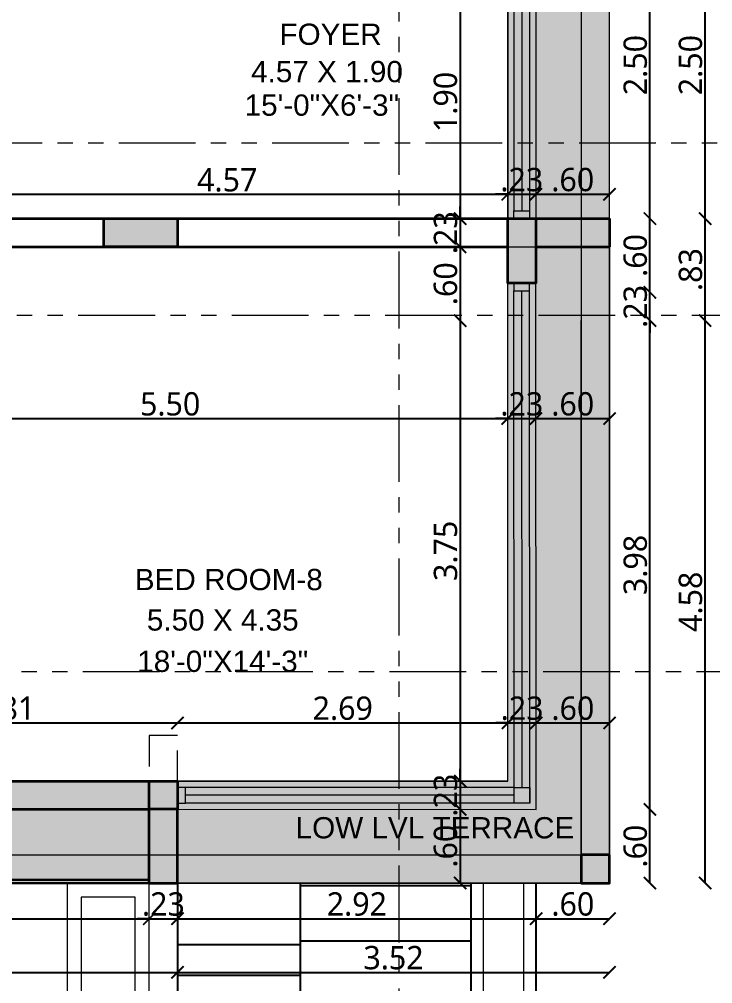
# Model space of a CAD drawing. Extents: x 2450 to 2649, y -7 to 131.
# Drawn here: x 2468.84 to 2474.49, y 54.85 to 62.7 of the extents above; entities that cross this region are included whole.
import ezdxf

# ---------------------------------------------------------------- set-up
doc = ezdxf.new("R2010")
doc.units = 0
doc.header["$MEASUREMENT"] = 0
doc.header["$PDMODE"] = 34
doc.linetypes.add('HIDDEN', pattern=[0.375, 0.25, -0.125])
doc.linetypes.add('PHANTOM2', pattern=[1.25, 0.625, -0.125, 0.125, -0.125, 0.125, -0.125])
for name, color, linetype, lineweight in [('COLUMN', 5, 'Continuous', 35), ('DIM.', 7, 'Continuous', 13), ('DOOR-WINDOW', 35, 'Continuous', 13), ('DROP', 35, 'Continuous', 13), ('M.S.JALI', 200, 'Continuous', 30), ('SECTION LINE', 3, 'PHANTOM2', 5), ('stair', 154, 'Continuous', 25), ('terrace-02', 63, 'Continuous', 18), ('TEXT-1', 7, 'Continuous', 9), ('WALL', 30, 'Continuous', 35), ('WINDOW-LINE', 25, 'Continuous', 9)]:
    doc.layers.add(name, color=color, linetype=linetype, lineweight=lineweight)
for name, color, linetype, lineweight, true_color in [('COULMN HATCH', 7, 'Continuous', 13, 0xadadad), ('flower bed', 7, 'Continuous', 20, 0x737373), ('HEATCH BEAM BOTTOM', 7, 'Continuous', 13, 0x92bdc9), ('HEATCH LINTELLVL', 7, 'Continuous', 9, 0xcb95cb), ('R.C.C PROJATION', 7, 'HIDDEN', 13, 0xa32900), ('WORKING DIM', 7, 'Continuous', 15, 0x292929)]:
    doc.layers.add(name, color=color, linetype=linetype, lineweight=lineweight, true_color=true_color)
doc.styles.add('ARIAL', font='arial.ttf')
doc.styles.get("Standard").update_dxf_attribs({"font": 'malgunsl.ttf'})
doc.dimstyles.new('R07', dxfattribs={"dimtxt": 0.19, "dimasz": 0.1, "dimexe": 0.18, "dimexo": 0.0625, "dimgap": 0.02, "dimtad": 1, "dimzin": 4, "dimdsep": 46, "dimtxsty": 'Standard', "dimblk": 'ARCHTICK', "dimcen": 0, "dimse1": 1, "dimse2": 1, "dimclrd": 256, "dimclre": 48, "dimclrt": 256, "dimadec": 0, "dimazin": 0, "dimtm": 1e-09, "dimtfac": 1, "dimtix": 1, "dimtmove": 1, "dimatfit": 3, "dimfxl": 0.18, "dimtolj": 1, "dimtzin": 0, "dimlwe": 15, "dimarcsym": 0})

# ---------------------------------------------------------------- blocks, each defined once
blk = doc.blocks.new('*U4523')
at = {"layer": 'WINDOW-LINE'}
for p, q in [((92619.32, -11327.5), (92619.23, -11168.81)), ((92628.32, -11336.5), (92628.23, -11168.81)), ((92619.32, -11327.5), (92513.97, -11327.49)), ((92513.97, -11336.49), (92628.32, -11336.5))]:
    blk.add_line(p, q, dxfattribs=at)
at = {"layer": 'WINDOW-LINE', "color": 35, "true_color": 0x9d754d}
for p, q in [((92621.32, -11329.5), (92621.23, -11171.31)), ((92626.32, -11334.5), (92626.23, -11171.31)), ((92621.32, -11329.5), (92516.47, -11329.49)), ((92626.32, -11334.5), (92516.47, -11334.49))]:
    blk.add_line(p, q, dxfattribs=at)
at = {"layer": 'WINDOW-LINE', "color": 4, "true_color": 0x24ffff}
for p, q in [((92623.82, -11329.5), (92623.73, -11171.31)), ((92621.32, -11332), (92516.47, -11331.99))]:
    blk.add_line(p, q, dxfattribs=at)
at = {"layer": 'WINDOW-LINE'}
for points in [[(92628.23, -11168.81), (92619.23, -11168.81), (92619.23, -11168.81), (92628.23, -11168.81)], [(92513.97, -11327.49), (92513.97, -11336.49), (92513.97, -11336.49), (92513.97, -11327.49)], [(92619.32, -11327.5), (92619.32, -11327.5)]]:
    blk.add_lwpolyline(points, close=True, dxfattribs=at)
at = {"layer": 'WINDOW-LINE', "color": 35, "true_color": 0x9d754d}
for points in [[(92626.23, -11168.81), (92621.23, -11168.81), (92621.23, -11171.31), (92626.23, -11171.31)], [(92513.97, -11329.49), (92513.97, -11334.49), (92516.47, -11334.49), (92516.47, -11329.49)], [(92621.32, -11329.5), (92626.32, -11329.5), (92626.32, -11334.5), (92621.32, -11334.5)]]:
    blk.add_lwpolyline(points, close=True, dxfattribs=at)
blk = doc.blocks.new('*U41')
at = {"layer": 'WINDOW-LINE'}
for p, q in [((175536.9, -38801.97), (175536.9, -38704.14)), ((175545.9, -38801.97), (175545.9, -38704.14))]:
    blk.add_line(p, q, dxfattribs=at)
at = {"layer": 'WINDOW-LINE', "color": 35, "true_color": 0x9d754d}
for p, q in [((175538.9, -38799.47), (175538.9, -38706.64)), ((175543.9, -38799.47), (175543.9, -38706.64))]:
    blk.add_line(p, q, dxfattribs=at)
at = {"layer": 'WINDOW-LINE', "color": 4, "true_color": 0x24ffff}
blk.add_line((175541.4, -38799.47), (175541.4, -38706.64), dxfattribs=at)
at = {"layer": 'WINDOW-LINE'}
for points in [[(175536.9, -38704.14), (175545.9, -38704.14), (175545.9, -38704.14), (175536.9, -38704.14)], [(175536.9, -38801.97), (175545.9, -38801.97), (175545.9, -38801.97), (175536.9, -38801.97)]]:
    blk.add_lwpolyline(points, close=True, dxfattribs=at)
at = {"layer": 'WINDOW-LINE', "color": 35, "true_color": 0x9d754d}
for points in [[(175538.9, -38704.14), (175543.9, -38704.14), (175543.9, -38706.64), (175538.9, -38706.64)], [(175538.9, -38801.97), (175543.9, -38801.97), (175543.9, -38799.47), (175538.9, -38799.47)]]:
    blk.add_lwpolyline(points, close=True, dxfattribs=at)
blk = doc.blocks.new('_ArchTick')
at = {"color": 0, "linetype": 'ByBlock', "const_width": 0.15}
blk.add_lwpolyline([(-0.5, -0.5), (0.5, 0.5)], dxfattribs=at)
blk = doc.blocks.new('*D3890')
at = {"layer": 'DEFPOINTS', "color": 0, "transparency": 16777216}
for p in [(2464.7001, 56.2696), (2469.9001, 55.6696), (2469.9001, 55.3789)]:
    blk.add_point(p, dxfattribs=at)
at = {"layer": 'WORKING DIM', "lineweight": -2, "transparency": 16777216}
blk.add_line((2464.7001, 55.3789), (2469.9001, 55.3789), dxfattribs=at)
at = {"layer": 'WORKING DIM', "lineweight": -2, "transparency": 16777216, "xscale": 0.1, "yscale": 0.1, "zscale": 0.1, "rotation": 180}
blk.add_blockref('_ArchTick', (2464.7001, 55.3789), dxfattribs=at)
at = {"layer": 'WORKING DIM', "lineweight": -2, "transparency": 16777216, "xscale": 0.1, "yscale": 0.1, "zscale": 0.1}
blk.add_blockref('_ArchTick', (2469.9001, 55.3789), dxfattribs=at)
at = {"layer": 'WORKING DIM', "transparency": 16777216, "insert": (2467.3001, 55.4972), "char_height": 0.19, "attachment_point": 5}
blk.add_mtext('\\A1;5.20', dxfattribs=at)
blk = doc.blocks.new('*D3891')
at = {"layer": 'DEFPOINTS', "color": 0, "transparency": 16777216}
for p in [(2469.9001, 56.0846), (2470.1301, 55.9696), (2470.1301, 55.3789)]:
    blk.add_point(p, dxfattribs=at)
at = {"layer": 'WORKING DIM', "lineweight": -2, "transparency": 16777216}
for p, q in [((2469.9001, 55.3789), (2469.8001, 55.3789)), ((2469.9001, 55.3789), (2470.1301, 55.3789)), ((2470.1301, 55.3789), (2470.2301, 55.3789))]:
    blk.add_line(p, q, dxfattribs=at)
at = {"layer": 'WORKING DIM', "lineweight": -2, "transparency": 16777216, "xscale": 0.1, "yscale": 0.1, "zscale": 0.1}
blk.add_blockref('_ArchTick', (2469.9001, 55.3789), dxfattribs=at)
at = {"layer": 'WORKING DIM', "lineweight": -2, "transparency": 16777216, "xscale": 0.1, "yscale": 0.1, "zscale": 0.1, "rotation": 180}
blk.add_blockref('_ArchTick', (2470.1301, 55.3789), dxfattribs=at)
at = {"layer": 'WORKING DIM', "transparency": 16777216, "insert": (2470.0151, 55.4972), "char_height": 0.19, "attachment_point": 5}
blk.add_mtext('\\A1;.23', dxfattribs=at)
blk = doc.blocks.new('*D3892')
at = {"layer": 'DEFPOINTS', "color": 0, "transparency": 16777216}
for p in [(2473.0524, 56.2692), (2470.1301, 55.9696), (2473.0524, 55.3789)]:
    blk.add_point(p, dxfattribs=at)
at = {"layer": 'WORKING DIM', "lineweight": -2, "transparency": 16777216}
blk.add_line((2470.1301, 55.3789), (2473.0524, 55.3789), dxfattribs=at)
at = {"layer": 'WORKING DIM', "lineweight": -2, "transparency": 16777216, "xscale": 0.1, "yscale": 0.1, "zscale": 0.1, "rotation": 180}
blk.add_blockref('_ArchTick', (2470.1301, 55.3789), dxfattribs=at)
at = {"layer": 'WORKING DIM', "lineweight": -2, "transparency": 16777216, "xscale": 0.1, "yscale": 0.1, "zscale": 0.1}
blk.add_blockref('_ArchTick', (2473.0524, 55.3789), dxfattribs=at)
at = {"layer": 'WORKING DIM', "transparency": 16777216, "insert": (2471.5912, 55.4972), "char_height": 0.19, "attachment_point": 5}
blk.add_mtext('\\A1;2.92', dxfattribs=at)
blk = doc.blocks.new('*D3893')
at = {"layer": 'DEFPOINTS', "color": 0, "transparency": 16777216}
for p in [(2473.0524, 56.2692), (2473.6501, 56.2692), (2473.6501, 55.3789)]:
    blk.add_point(p, dxfattribs=at)
at = {"layer": 'WORKING DIM', "lineweight": -2, "transparency": 16777216}
blk.add_line((2473.0524, 55.3789), (2473.6501, 55.3789), dxfattribs=at)
at = {"layer": 'WORKING DIM', "lineweight": -2, "transparency": 16777216, "xscale": 0.1, "yscale": 0.1, "zscale": 0.1, "rotation": 180}
blk.add_blockref('_ArchTick', (2473.0524, 55.3789), dxfattribs=at)
at = {"layer": 'WORKING DIM', "lineweight": -2, "transparency": 16777216, "xscale": 0.1, "yscale": 0.1, "zscale": 0.1}
blk.add_blockref('_ArchTick', (2473.6501, 55.3789), dxfattribs=at)
at = {"layer": 'WORKING DIM', "transparency": 16777216, "insert": (2473.3512, 55.4972), "char_height": 0.19, "attachment_point": 5}
blk.add_mtext('\\A1;.60', dxfattribs=at)
blk = doc.blocks.new('*D3895')
at = {"layer": 'DEFPOINTS', "color": 0, "transparency": 16777216}
for p in [(2464.4701, 55.9696), (2470.1301, 55.9696), (2470.1301, 54.9419)]:
    blk.add_point(p, dxfattribs=at)
at = {"layer": 'WORKING DIM', "lineweight": -2, "transparency": 16777216}
blk.add_line((2464.4701, 54.9419), (2470.1301, 54.9419), dxfattribs=at)
at = {"layer": 'WORKING DIM', "lineweight": -2, "transparency": 16777216, "xscale": 0.1, "yscale": 0.1, "zscale": 0.1, "rotation": 180}
blk.add_blockref('_ArchTick', (2464.4701, 54.9419), dxfattribs=at)
at = {"layer": 'WORKING DIM', "lineweight": -2, "transparency": 16777216, "xscale": 0.1, "yscale": 0.1, "zscale": 0.1}
blk.add_blockref('_ArchTick', (2470.1301, 54.9419), dxfattribs=at)
at = {"layer": 'WORKING DIM', "transparency": 16777216, "insert": (2467.3001, 55.0601), "char_height": 0.19, "attachment_point": 5}
blk.add_mtext('\\A1;5.66', dxfattribs=at)
blk = doc.blocks.new('*D3896')
at = {"layer": 'DEFPOINTS', "color": 0, "transparency": 16777216}
for p in [(2470.1301, 55.9696), (2473.6501, 55.9696), (2473.6501, 54.9419)]:
    blk.add_point(p, dxfattribs=at)
at = {"layer": 'WORKING DIM', "lineweight": -2, "transparency": 16777216}
blk.add_line((2470.1301, 54.9419), (2473.6501, 54.9419), dxfattribs=at)
at = {"layer": 'WORKING DIM', "lineweight": -2, "transparency": 16777216, "xscale": 0.1, "yscale": 0.1, "zscale": 0.1, "rotation": 180}
blk.add_blockref('_ArchTick', (2470.1301, 54.9419), dxfattribs=at)
at = {"layer": 'WORKING DIM', "lineweight": -2, "transparency": 16777216, "xscale": 0.1, "yscale": 0.1, "zscale": 0.1}
blk.add_blockref('_ArchTick', (2473.6501, 54.9419), dxfattribs=at)
at = {"layer": 'WORKING DIM', "transparency": 16777216, "insert": (2471.8901, 55.0602), "char_height": 0.19, "attachment_point": 5}
blk.add_mtext('\\A1;3.52', dxfattribs=at)
blk = doc.blocks.new('*D3897')
at = {"layer": 'DEFPOINTS', "color": 0, "transparency": 16777216}
for p in [(2473.0524, 56.2692), (2473.9793, 56.2692), (2473.6501, 55.6696)]:
    blk.add_point(p, dxfattribs=at)
at = {"layer": 'WORKING DIM', "lineweight": -2, "transparency": 16777216}
blk.add_line((2473.9793, 55.6696), (2473.9793, 56.2692), dxfattribs=at)
at = {"layer": 'WORKING DIM', "lineweight": -2, "transparency": 16777216, "xscale": 0.1, "yscale": 0.1, "zscale": 0.1}
for p, rotation in [((2473.9793, 56.2692), 90), ((2473.9793, 55.6696), 270)]:
    blk.add_blockref('_ArchTick', p, dxfattribs=dict(at, rotation=rotation))
at = {"layer": 'WORKING DIM', "transparency": 16777216, "insert": (2473.861, 55.9694), "char_height": 0.19, "attachment_point": 5, "rotation": 90}
blk.add_mtext('\\A1;.60', dxfattribs=at)
blk = doc.blocks.new('*D3898')
at = {"layer": 'DEFPOINTS', "color": 0, "transparency": 16777216}
for p in [(2473.2351, 60.2496), (2473.9793, 60.2496), (2473.0524, 56.2692)]:
    blk.add_point(p, dxfattribs=at)
at = {"layer": 'WORKING DIM', "lineweight": -2, "transparency": 16777216}
blk.add_line((2473.9793, 56.2692), (2473.9793, 60.2496), dxfattribs=at)
at = {"layer": 'WORKING DIM', "lineweight": -2, "transparency": 16777216, "xscale": 0.1, "yscale": 0.1, "zscale": 0.1}
for p, rotation in [((2473.9793, 60.2496), 90), ((2473.9793, 56.2692), 270)]:
    blk.add_blockref('_ArchTick', p, dxfattribs=dict(at, rotation=rotation))
at = {"layer": 'WORKING DIM', "transparency": 16777216, "insert": (2473.861, 58.2594), "char_height": 0.19, "attachment_point": 5, "rotation": 90}
blk.add_mtext('\\A1;3.98', dxfattribs=at)
blk = doc.blocks.new('*D3899')
at = {"layer": 'DEFPOINTS', "color": 0, "transparency": 16777216}
for p in [(2473.2351, 60.4796), (2473.9793, 60.4796), (2473.2351, 60.2496)]:
    blk.add_point(p, dxfattribs=at)
at = {"layer": 'WORKING DIM', "lineweight": -2, "transparency": 16777216}
for p, q in [((2473.9793, 60.4796), (2473.9793, 60.5796)), ((2473.9793, 60.2496), (2473.9793, 60.4796)), ((2473.9793, 60.2496), (2473.9793, 60.1496))]:
    blk.add_line(p, q, dxfattribs=at)
at = {"layer": 'WORKING DIM', "lineweight": -2, "transparency": 16777216, "xscale": 0.1, "yscale": 0.1, "zscale": 0.1}
for p, rotation in [((2473.9793, 60.4796), 270), ((2473.9793, 60.2496), 90)]:
    blk.add_blockref('_ArchTick', p, dxfattribs=dict(at, rotation=rotation))
at = {"layer": 'WORKING DIM', "transparency": 16777216, "insert": (2473.861, 60.3646), "char_height": 0.19, "attachment_point": 5, "rotation": 90}
blk.add_mtext('\\A1;.23', dxfattribs=at)
blk = doc.blocks.new('*D3900')
at = {"layer": 'DEFPOINTS', "color": 0, "transparency": 16777216}
for p in [(2472.9351, 61.0796), (2473.9793, 61.0796), (2473.2351, 60.4796)]:
    blk.add_point(p, dxfattribs=at)
at = {"layer": 'WORKING DIM', "lineweight": -2, "transparency": 16777216}
blk.add_line((2473.9793, 60.4796), (2473.9793, 61.0796), dxfattribs=at)
at = {"layer": 'WORKING DIM', "lineweight": -2, "transparency": 16777216, "xscale": 0.1, "yscale": 0.1, "zscale": 0.1}
for p, rotation in [((2473.9793, 61.0796), 90), ((2473.9793, 60.4796), 270)]:
    blk.add_blockref('_ArchTick', p, dxfattribs=dict(at, rotation=rotation))
at = {"layer": 'WORKING DIM', "transparency": 16777216, "insert": (2473.861, 60.7796), "char_height": 0.19, "attachment_point": 5, "rotation": 90}
blk.add_mtext('\\A1;.60', dxfattribs=at)
blk = doc.blocks.new('*D3901')
at = {"layer": 'DEFPOINTS', "color": 0, "transparency": 16777216}
for p in [(2473.2351, 63.5796), (2473.9793, 63.5796), (2472.9351, 61.0796)]:
    blk.add_point(p, dxfattribs=at)
at = {"layer": 'WORKING DIM', "lineweight": -2, "transparency": 16777216}
blk.add_line((2473.9793, 61.0796), (2473.9793, 63.5796), dxfattribs=at)
at = {"layer": 'WORKING DIM', "lineweight": -2, "transparency": 16777216, "xscale": 0.1, "yscale": 0.1, "zscale": 0.1}
for p, rotation in [((2473.9793, 63.5796), 90), ((2473.9793, 61.0796), 270)]:
    blk.add_blockref('_ArchTick', p, dxfattribs=dict(at, rotation=rotation))
at = {"layer": 'WORKING DIM', "transparency": 16777216, "insert": (2473.861, 62.3296), "char_height": 0.19, "attachment_point": 5, "rotation": 90}
blk.add_mtext('\\A1;2.50', dxfattribs=at)
blk = doc.blocks.new('*D3907')
at = {"layer": 'DEFPOINTS', "color": 0, "transparency": 16777216}
for p in [(2473.6501, 60.2496), (2474.429, 60.2496), (2473.6501, 55.6696)]:
    blk.add_point(p, dxfattribs=at)
at = {"layer": 'WORKING DIM', "lineweight": -2, "transparency": 16777216}
blk.add_line((2474.429, 55.6696), (2474.429, 60.2496), dxfattribs=at)
at = {"layer": 'WORKING DIM', "lineweight": -2, "transparency": 16777216, "xscale": 0.1, "yscale": 0.1, "zscale": 0.1}
for p, rotation in [((2474.429, 60.2496), 90), ((2474.429, 55.6696), 270)]:
    blk.add_blockref('_ArchTick', p, dxfattribs=dict(at, rotation=rotation))
at = {"layer": 'WORKING DIM', "transparency": 16777216, "insert": (2474.3107, 57.9596), "char_height": 0.19, "attachment_point": 5, "rotation": 90}
blk.add_mtext('\\A1;4.58', dxfattribs=at)
blk = doc.blocks.new('*D3908')
at = {"layer": 'DEFPOINTS', "color": 0, "transparency": 16777216}
for p in [(2473.0501, 61.0796), (2474.429, 61.0796), (2473.6501, 60.2496)]:
    blk.add_point(p, dxfattribs=at)
at = {"layer": 'WORKING DIM', "lineweight": -2, "transparency": 16777216}
blk.add_line((2474.429, 60.2496), (2474.429, 61.0796), dxfattribs=at)
at = {"layer": 'WORKING DIM', "lineweight": -2, "transparency": 16777216, "xscale": 0.1, "yscale": 0.1, "zscale": 0.1}
for p, rotation in [((2474.429, 61.0796), 90), ((2474.429, 60.2496), 270)]:
    blk.add_blockref('_ArchTick', p, dxfattribs=dict(at, rotation=rotation))
at = {"layer": 'WORKING DIM', "transparency": 16777216, "insert": (2474.3107, 60.6646), "char_height": 0.19, "attachment_point": 5, "rotation": 90}
blk.add_mtext('\\A1;.83', dxfattribs=at)
blk = doc.blocks.new('*D3913')
at = {"layer": 'DEFPOINTS', "color": 0, "transparency": 16777216}
for p in [(2473.3501, 63.5796), (2474.429, 63.5796), (2473.0501, 61.0796)]:
    blk.add_point(p, dxfattribs=at)
at = {"layer": 'WORKING DIM', "lineweight": -2, "transparency": 16777216}
blk.add_line((2474.429, 61.0796), (2474.429, 63.5796), dxfattribs=at)
at = {"layer": 'WORKING DIM', "lineweight": -2, "transparency": 16777216, "xscale": 0.1, "yscale": 0.1, "zscale": 0.1}
for p, rotation in [((2474.429, 63.5796), 90), ((2474.429, 61.0796), 270)]:
    blk.add_blockref('_ArchTick', p, dxfattribs=dict(at, rotation=rotation))
at = {"layer": 'WORKING DIM', "transparency": 16777216, "insert": (2474.3107, 62.3296), "char_height": 0.19, "attachment_point": 5, "rotation": 90}
blk.add_mtext('\\A1;2.50', dxfattribs=at)
blk = doc.blocks.new('*D4012')
at = {"layer": 'DEFPOINTS', "color": 0, "transparency": 16777216}
for p in [(2472.8201, 62.9796), (2472.4331, 61.0796), (2472.8201, 61.0796)]:
    blk.add_point(p, dxfattribs=at)
at = {"layer": 'WORKING DIM', "lineweight": -2, "transparency": 16777216}
blk.add_line((2472.4331, 62.9796), (2472.4331, 61.0796), dxfattribs=at)
at = {"layer": 'WORKING DIM', "lineweight": -2, "transparency": 16777216, "xscale": 0.1, "yscale": 0.1, "zscale": 0.1}
for p, rotation in [((2472.4331, 62.9796), 90), ((2472.4331, 61.0796), 270)]:
    blk.add_blockref('_ArchTick', p, dxfattribs=dict(at, rotation=rotation))
at = {"layer": 'WORKING DIM', "transparency": 16777216, "insert": (2472.3142, 62.0296), "char_height": 0.19, "attachment_point": 5, "rotation": 90}
blk.add_mtext('\\A1;1.90', dxfattribs=at)
blk = doc.blocks.new('*D4013')
at = {"layer": 'DEFPOINTS', "color": 0, "transparency": 16777216}
for p in [(2472.8201, 61.0796), (2472.4331, 60.8496), (2472.8201, 60.8496)]:
    blk.add_point(p, dxfattribs=at)
at = {"layer": 'WORKING DIM', "lineweight": -2, "transparency": 16777216}
for p, q in [((2472.4331, 61.0796), (2472.4331, 61.1796)), ((2472.4331, 61.0796), (2472.4331, 60.8496)), ((2472.4331, 60.8496), (2472.4331, 60.7496))]:
    blk.add_line(p, q, dxfattribs=at)
at = {"layer": 'WORKING DIM', "lineweight": -2, "transparency": 16777216, "xscale": 0.1, "yscale": 0.1, "zscale": 0.1}
for p, rotation in [((2472.4331, 61.0796), 270), ((2472.4331, 60.8496), 90)]:
    blk.add_blockref('_ArchTick', p, dxfattribs=dict(at, rotation=rotation))
at = {"layer": 'WORKING DIM', "transparency": 16777216, "insert": (2472.3148, 60.9646), "char_height": 0.19, "attachment_point": 5, "rotation": 90}
blk.add_mtext('\\A1;.23', dxfattribs=at)
blk = doc.blocks.new('*D4014')
at = {"layer": 'DEFPOINTS', "color": 0, "transparency": 16777216}
for p in [(2472.8201, 60.8496), (2472.4331, 60.2496), (2472.8201, 60.2496)]:
    blk.add_point(p, dxfattribs=at)
at = {"layer": 'WORKING DIM', "lineweight": -2, "transparency": 16777216}
blk.add_line((2472.4331, 60.8496), (2472.4331, 60.2496), dxfattribs=at)
at = {"layer": 'WORKING DIM', "lineweight": -2, "transparency": 16777216, "xscale": 0.1, "yscale": 0.1, "zscale": 0.1}
for p, rotation in [((2472.4331, 60.8496), 90), ((2472.4331, 60.2496), 270)]:
    blk.add_blockref('_ArchTick', p, dxfattribs=dict(at, rotation=rotation))
at = {"layer": 'WORKING DIM', "transparency": 16777216, "insert": (2472.3148, 60.5496), "char_height": 0.19, "attachment_point": 5, "rotation": 90}
blk.add_mtext('\\A1;.60', dxfattribs=at)
blk = doc.blocks.new('*D4015')
at = {"layer": 'DEFPOINTS', "color": 0, "transparency": 16777216}
for p in [(2472.8201, 60.2496), (2472.4331, 56.4992), (2472.8224, 56.4992)]:
    blk.add_point(p, dxfattribs=at)
at = {"layer": 'WORKING DIM', "lineweight": -2, "transparency": 16777216}
blk.add_line((2472.4331, 60.2496), (2472.4331, 56.4992), dxfattribs=at)
at = {"layer": 'WORKING DIM', "lineweight": -2, "transparency": 16777216, "xscale": 0.1, "yscale": 0.1, "zscale": 0.1}
for p, rotation in [((2472.4331, 60.2496), 90), ((2472.4331, 56.4992), 270)]:
    blk.add_blockref('_ArchTick', p, dxfattribs=dict(at, rotation=rotation))
at = {"layer": 'WORKING DIM', "transparency": 16777216, "insert": (2472.3148, 58.3744), "char_height": 0.19, "attachment_point": 5, "rotation": 90}
blk.add_mtext('\\A1;3.75', dxfattribs=at)
blk = doc.blocks.new('*D4016')
at = {"layer": 'DEFPOINTS', "color": 0, "transparency": 16777216}
for p in [(2472.8224, 56.4992), (2472.4331, 56.2693), (2472.8224, 56.2693)]:
    blk.add_point(p, dxfattribs=at)
at = {"layer": 'WORKING DIM', "lineweight": -2, "transparency": 16777216}
for p, q in [((2472.4331, 56.4992), (2472.4331, 56.5992)), ((2472.4331, 56.4992), (2472.4331, 56.2693)), ((2472.4331, 56.2693), (2472.4331, 56.1693))]:
    blk.add_line(p, q, dxfattribs=at)
at = {"layer": 'WORKING DIM', "lineweight": -2, "transparency": 16777216, "xscale": 0.1, "yscale": 0.1, "zscale": 0.1}
for p, rotation in [((2472.4331, 56.4992), 270), ((2472.4331, 56.2693), 90)]:
    blk.add_blockref('_ArchTick', p, dxfattribs=dict(at, rotation=rotation))
at = {"layer": 'WORKING DIM', "transparency": 16777216, "insert": (2472.3148, 56.3843), "char_height": 0.19, "attachment_point": 5, "rotation": 90}
blk.add_mtext('\\A1;.23', dxfattribs=at)
blk = doc.blocks.new('*D4017')
at = {"layer": 'DEFPOINTS', "color": 0, "transparency": 16777216}
for p in [(2472.8224, 56.2693), (2472.4331, 55.6696), (2472.9501, 55.6696)]:
    blk.add_point(p, dxfattribs=at)
at = {"layer": 'WORKING DIM', "lineweight": -2, "transparency": 16777216}
blk.add_line((2472.4331, 56.2693), (2472.4331, 55.6696), dxfattribs=at)
at = {"layer": 'WORKING DIM', "lineweight": -2, "transparency": 16777216, "xscale": 0.1, "yscale": 0.1, "zscale": 0.1}
for p, rotation in [((2472.4331, 56.2693), 90), ((2472.4331, 55.6696), 270)]:
    blk.add_blockref('_ArchTick', p, dxfattribs=dict(at, rotation=rotation))
at = {"layer": 'WORKING DIM', "transparency": 16777216, "insert": (2472.3148, 55.9695), "char_height": 0.19, "attachment_point": 5, "rotation": 90}
blk.add_mtext('\\A1;.60', dxfattribs=at)
blk = doc.blocks.new('*D4084')
at = {"layer": 'DEFPOINTS', "color": 0, "transparency": 16777216}
for p in [(2472.8201, 59.7374), (2472.8201, 59.4513), (2467.3201, 59.2874)]:
    blk.add_point(p, dxfattribs=at)
at = {"layer": 'WORKING DIM', "lineweight": -2, "transparency": 16777216}
blk.add_line((2467.3201, 59.4513), (2472.8201, 59.4513), dxfattribs=at)
at = {"layer": 'WORKING DIM', "lineweight": -2, "transparency": 16777216, "xscale": 0.1, "yscale": 0.1, "zscale": 0.1, "rotation": 180}
blk.add_blockref('_ArchTick', (2467.3201, 59.4513), dxfattribs=at)
at = {"layer": 'WORKING DIM', "lineweight": -2, "transparency": 16777216, "xscale": 0.1, "yscale": 0.1, "zscale": 0.1}
blk.add_blockref('_ArchTick', (2472.8201, 59.4513), dxfattribs=at)
at = {"layer": 'WORKING DIM', "transparency": 16777216, "insert": (2470.0701, 59.5696), "char_height": 0.19, "attachment_point": 5}
blk.add_mtext('\\A1;5.50', dxfattribs=at)
blk = doc.blocks.new('*D4085')
at = {"layer": 'DEFPOINTS', "color": 0, "transparency": 16777216}
for p in [(2472.8201, 59.7374), (2473.0501, 59.7374), (2473.0501, 59.4513)]:
    blk.add_point(p, dxfattribs=at)
at = {"layer": 'WORKING DIM', "lineweight": -2, "transparency": 16777216}
for p, q in [((2472.8201, 59.4513), (2472.7201, 59.4513)), ((2472.8201, 59.4513), (2473.0501, 59.4513)), ((2473.0501, 59.4513), (2473.1501, 59.4513))]:
    blk.add_line(p, q, dxfattribs=at)
at = {"layer": 'WORKING DIM', "lineweight": -2, "transparency": 16777216, "xscale": 0.1, "yscale": 0.1, "zscale": 0.1}
blk.add_blockref('_ArchTick', (2472.8201, 59.4513), dxfattribs=at)
at = {"layer": 'WORKING DIM', "lineweight": -2, "transparency": 16777216, "xscale": 0.1, "yscale": 0.1, "zscale": 0.1, "rotation": 180}
blk.add_blockref('_ArchTick', (2473.0501, 59.4513), dxfattribs=at)
at = {"layer": 'WORKING DIM', "transparency": 16777216, "insert": (2472.9351, 59.5696), "char_height": 0.19, "attachment_point": 5}
blk.add_mtext('\\A1;.23', dxfattribs=at)
blk = doc.blocks.new('*D4086')
at = {"layer": 'DEFPOINTS', "color": 0, "transparency": 16777216}
for p in [(2473.0501, 59.7374), (2473.6501, 59.7374), (2473.6501, 59.4513)]:
    blk.add_point(p, dxfattribs=at)
at = {"layer": 'WORKING DIM', "lineweight": -2, "transparency": 16777216}
blk.add_line((2473.0501, 59.4513), (2473.6501, 59.4513), dxfattribs=at)
at = {"layer": 'WORKING DIM', "lineweight": -2, "transparency": 16777216, "xscale": 0.1, "yscale": 0.1, "zscale": 0.1, "rotation": 180}
blk.add_blockref('_ArchTick', (2473.0501, 59.4513), dxfattribs=at)
at = {"layer": 'WORKING DIM', "lineweight": -2, "transparency": 16777216, "xscale": 0.1, "yscale": 0.1, "zscale": 0.1}
blk.add_blockref('_ArchTick', (2473.6501, 59.4513), dxfattribs=at)
at = {"layer": 'WORKING DIM', "transparency": 16777216, "insert": (2473.3501, 59.5696), "char_height": 0.19, "attachment_point": 5}
blk.add_mtext('\\A1;.60', dxfattribs=at)
blk = doc.blocks.new('*D4091')
at = {"layer": 'DEFPOINTS', "color": 0, "transparency": 16777216}
for p in [(2470.1301, 56.9732), (2467.3201, 56.4996), (2470.1301, 56.4996)]:
    blk.add_point(p, dxfattribs=at)
at = {"layer": 'WORKING DIM', "lineweight": -2, "transparency": 16777216}
blk.add_line((2467.3201, 56.9732), (2470.1301, 56.9732), dxfattribs=at)
at = {"layer": 'WORKING DIM', "lineweight": -2, "transparency": 16777216, "xscale": 0.1, "yscale": 0.1, "zscale": 0.1, "rotation": 180}
blk.add_blockref('_ArchTick', (2467.3201, 56.9732), dxfattribs=at)
at = {"layer": 'WORKING DIM', "lineweight": -2, "transparency": 16777216, "xscale": 0.1, "yscale": 0.1, "zscale": 0.1}
blk.add_blockref('_ArchTick', (2470.1301, 56.9732), dxfattribs=at)
at = {"layer": 'WORKING DIM', "transparency": 16777216, "insert": (2468.7251, 57.092), "char_height": 0.19, "attachment_point": 5}
blk.add_mtext('\\A1;2.81', dxfattribs=at)
blk = doc.blocks.new('*D4092')
at = {"layer": 'DEFPOINTS', "color": 0, "transparency": 16777216}
for p in [(2472.8224, 56.9732), (2470.1301, 56.4996), (2472.8224, 56.4992)]:
    blk.add_point(p, dxfattribs=at)
at = {"layer": 'WORKING DIM', "lineweight": -2, "transparency": 16777216}
blk.add_line((2470.1301, 56.9732), (2472.8224, 56.9732), dxfattribs=at)
at = {"layer": 'WORKING DIM', "lineweight": -2, "transparency": 16777216, "xscale": 0.1, "yscale": 0.1, "zscale": 0.1, "rotation": 180}
blk.add_blockref('_ArchTick', (2470.1301, 56.9732), dxfattribs=at)
at = {"layer": 'WORKING DIM', "lineweight": -2, "transparency": 16777216, "xscale": 0.1, "yscale": 0.1, "zscale": 0.1}
blk.add_blockref('_ArchTick', (2472.8224, 56.9732), dxfattribs=at)
at = {"layer": 'WORKING DIM', "transparency": 16777216, "insert": (2471.4762, 57.0915), "char_height": 0.19, "attachment_point": 5}
blk.add_mtext('\\A1;2.69', dxfattribs=at)
blk = doc.blocks.new('*D4093')
at = {"layer": 'DEFPOINTS', "color": 0, "transparency": 16777216}
for p in [(2473.0524, 56.9732), (2472.8224, 56.4992), (2473.0524, 56.2692)]:
    blk.add_point(p, dxfattribs=at)
at = {"layer": 'WORKING DIM', "lineweight": -2, "transparency": 16777216}
for p, q in [((2472.8224, 56.9732), (2472.7224, 56.9732)), ((2472.8224, 56.9732), (2473.0524, 56.9732)), ((2473.0524, 56.9732), (2473.1524, 56.9732))]:
    blk.add_line(p, q, dxfattribs=at)
at = {"layer": 'WORKING DIM', "lineweight": -2, "transparency": 16777216, "xscale": 0.1, "yscale": 0.1, "zscale": 0.1}
blk.add_blockref('_ArchTick', (2472.8224, 56.9732), dxfattribs=at)
at = {"layer": 'WORKING DIM', "lineweight": -2, "transparency": 16777216, "xscale": 0.1, "yscale": 0.1, "zscale": 0.1, "rotation": 180}
blk.add_blockref('_ArchTick', (2473.0524, 56.9732), dxfattribs=at)
at = {"layer": 'WORKING DIM', "transparency": 16777216, "insert": (2472.9374, 57.0915), "char_height": 0.19, "attachment_point": 5}
blk.add_mtext('\\A1;.23', dxfattribs=at)
blk = doc.blocks.new('*D4094')
at = {"layer": 'DEFPOINTS', "color": 0, "transparency": 16777216}
for p in [(2473.6501, 56.9732), (2473.0524, 56.2692), (2473.6501, 56.2692)]:
    blk.add_point(p, dxfattribs=at)
at = {"layer": 'WORKING DIM', "lineweight": -2, "transparency": 16777216}
blk.add_line((2473.0524, 56.9732), (2473.6501, 56.9732), dxfattribs=at)
at = {"layer": 'WORKING DIM', "lineweight": -2, "transparency": 16777216, "xscale": 0.1, "yscale": 0.1, "zscale": 0.1, "rotation": 180}
blk.add_blockref('_ArchTick', (2473.0524, 56.9732), dxfattribs=at)
at = {"layer": 'WORKING DIM', "lineweight": -2, "transparency": 16777216, "xscale": 0.1, "yscale": 0.1, "zscale": 0.1}
blk.add_blockref('_ArchTick', (2473.6501, 56.9732), dxfattribs=at)
at = {"layer": 'WORKING DIM', "transparency": 16777216, "insert": (2473.3512, 57.0915), "char_height": 0.19, "attachment_point": 5}
blk.add_mtext('\\A1;.60', dxfattribs=at)
blk = doc.blocks.new('*D4101')
at = {"layer": 'DEFPOINTS', "color": 0, "transparency": 16777216}
for p in [(2468.2501, 62.6796), (2472.8201, 62.3296), (2472.8201, 61.2777)]:
    blk.add_point(p, dxfattribs=at)
at = {"layer": 'WORKING DIM', "lineweight": -2, "transparency": 16777216}
blk.add_line((2468.2501, 61.2777), (2472.8201, 61.2777), dxfattribs=at)
at = {"layer": 'WORKING DIM', "lineweight": -2, "transparency": 16777216, "xscale": 0.1, "yscale": 0.1, "zscale": 0.1, "rotation": 180}
blk.add_blockref('_ArchTick', (2468.2501, 61.2777), dxfattribs=at)
at = {"layer": 'WORKING DIM', "lineweight": -2, "transparency": 16777216, "xscale": 0.1, "yscale": 0.1, "zscale": 0.1}
blk.add_blockref('_ArchTick', (2472.8201, 61.2777), dxfattribs=at)
at = {"layer": 'WORKING DIM', "transparency": 16777216, "insert": (2470.5351, 61.3943), "char_height": 0.19, "attachment_point": 5}
blk.add_mtext('\\A1;4.57', dxfattribs=at)
blk = doc.blocks.new('*D4102')
at = {"layer": 'DEFPOINTS', "color": 0, "transparency": 16777216}
for p in [(2472.8201, 62.3296), (2473.0501, 62.3296), (2473.0501, 61.2777)]:
    blk.add_point(p, dxfattribs=at)
at = {"layer": 'WORKING DIM', "lineweight": -2, "transparency": 16777216}
for p, q in [((2472.8201, 61.2777), (2472.7201, 61.2777)), ((2472.8201, 61.2777), (2473.0501, 61.2777)), ((2473.0501, 61.2777), (2473.1501, 61.2777))]:
    blk.add_line(p, q, dxfattribs=at)
at = {"layer": 'WORKING DIM', "lineweight": -2, "transparency": 16777216, "xscale": 0.1, "yscale": 0.1, "zscale": 0.1}
blk.add_blockref('_ArchTick', (2472.8201, 61.2777), dxfattribs=at)
at = {"layer": 'WORKING DIM', "lineweight": -2, "transparency": 16777216, "xscale": 0.1, "yscale": 0.1, "zscale": 0.1, "rotation": 180}
blk.add_blockref('_ArchTick', (2473.0501, 61.2777), dxfattribs=at)
at = {"layer": 'WORKING DIM', "transparency": 16777216, "insert": (2472.9351, 61.396), "char_height": 0.19, "attachment_point": 5}
blk.add_mtext('\\A1;.23', dxfattribs=at)
blk = doc.blocks.new('*D4103')
at = {"layer": 'DEFPOINTS', "color": 0, "transparency": 16777216}
for p in [(2473.0501, 62.3296), (2473.6501, 62.3296), (2473.6501, 61.2777)]:
    blk.add_point(p, dxfattribs=at)
at = {"layer": 'WORKING DIM', "lineweight": -2, "transparency": 16777216}
blk.add_line((2473.0501, 61.2777), (2473.6501, 61.2777), dxfattribs=at)
at = {"layer": 'WORKING DIM', "lineweight": -2, "transparency": 16777216, "xscale": 0.1, "yscale": 0.1, "zscale": 0.1, "rotation": 180}
blk.add_blockref('_ArchTick', (2473.0501, 61.2777), dxfattribs=at)
at = {"layer": 'WORKING DIM', "lineweight": -2, "transparency": 16777216, "xscale": 0.1, "yscale": 0.1, "zscale": 0.1}
blk.add_blockref('_ArchTick', (2473.6501, 61.2777), dxfattribs=at)
at = {"layer": 'WORKING DIM', "transparency": 16777216, "insert": (2473.3501, 61.396), "char_height": 0.19, "attachment_point": 5}
blk.add_mtext('\\A1;.60', dxfattribs=at)
blk = doc.blocks.new('*D4105')
at = {"layer": 'DEFPOINTS', "color": 0, "transparency": 16777216}
for p in [(2473.0501, 72.9647), (2473.0501, 55.6696), (2474.8238, 55.6696)]:
    blk.add_point(p, dxfattribs=at)
at = {"layer": 'WORKING DIM', "lineweight": -2, "transparency": 16777216}
blk.add_line((2474.8238, 72.9647), (2474.8238, 55.6696), dxfattribs=at)
at = {"layer": 'WORKING DIM', "lineweight": -2, "transparency": 16777216, "xscale": 0.1, "yscale": 0.1, "zscale": 0.1}
for p, rotation in [((2474.8238, 72.9647), 90), ((2474.8238, 55.6696), 270)]:
    blk.add_blockref('_ArchTick', p, dxfattribs=dict(at, rotation=rotation))
at = {"layer": 'WORKING DIM', "transparency": 16777216, "insert": (2474.705, 64.3172), "char_height": 0.19, "attachment_point": 5, "rotation": 90}
blk.add_mtext('\\A1;17.30', dxfattribs=at)
blk = doc.blocks.new('*D4106')
at = {"layer": 'DEFPOINTS', "color": 0, "transparency": 16777216}
for p in [(2454.5828, 59.8871), (2473.6501, 59.8871), (2473.6501, 54.6337)]:
    blk.add_point(p, dxfattribs=at)
at = {"layer": 'WORKING DIM', "lineweight": -2, "transparency": 16777216}
blk.add_line((2454.5828, 54.6337), (2473.6501, 54.6337), dxfattribs=at)
at = {"layer": 'WORKING DIM', "lineweight": -2, "transparency": 16777216, "xscale": 0.1, "yscale": 0.1, "zscale": 0.1, "rotation": 180}
blk.add_blockref('_ArchTick', (2454.5828, 54.6337), dxfattribs=at)
at = {"layer": 'WORKING DIM', "lineweight": -2, "transparency": 16777216, "xscale": 0.1, "yscale": 0.1, "zscale": 0.1}
blk.add_blockref('_ArchTick', (2473.6501, 54.6337), dxfattribs=at)
at = {"layer": 'WORKING DIM', "transparency": 16777216, "insert": (2464.1165, 54.7525), "char_height": 0.19, "attachment_point": 5}
blk.add_mtext('\\A1;19.07', dxfattribs=at)

msp = doc.modelspace()

# ---------------------------------------------------------------- hatches: boundary and pattern name
at = {"layer": 'COULMN HATCH', "ltscale": 0.001}
h = msp.add_hatch(color=256, dxfattribs=at)
h.dxf.hatch_style = 1
h.paths.add_polyline_path([(2468.0201, 70.9396), (2468.0201, 70.4896), (2468.2501, 70.4896), (2468.2501, 70.9396)])
h.paths.add_polyline_path([(2473.0501, 70.1946), (2472.8201, 70.1946), (2472.8201, 70.7196), (2473.0501, 70.7196)])
h.paths.add_polyline_path([(2463.5601, 70.7196), (2463.5601, 70.4896), (2463.0351, 70.4896), (2463.0351, 70.7196)])
h.paths.add_polyline_path([(2460.5928, 71.1596), (2460.8228, 71.1596), (2460.8228, 70.6346), (2460.5928, 70.6346)])
h.paths.add_polyline_path([(2455.1828, 71.4546), (2455.4128, 71.4546), (2455.4128, 70.9296), (2455.1828, 70.9296)])
h.paths.add_polyline_path([(2472.8201, 67.0496), (2473.0501, 67.0496), (2473.0501, 66.4496), (2472.8201, 66.4496)])
h.paths.add_polyline_path([(2467.7201, 66.4496), (2467.7201, 66.6796), (2468.4701, 66.6796), (2468.4701, 66.4496)])
h.paths.add_polyline_path([(2463.1501, 66.4496), (2462.9201, 66.4496), (2462.9201, 67.1996), (2463.1501, 67.1996)])
h.paths.add_polyline_path([(2460.8228, 66.4496), (2460.5928, 66.4496), (2460.5928, 67.1996), (2460.8228, 67.1996)])
h.paths.add_polyline_path([(2455.1828, 66.6796), (2455.4128, 66.6796), (2455.4128, 66.0796), (2455.1828, 66.0796)])
h.paths.add_polyline_path([(2460.8228, 63.8046), (2460.5928, 63.8046), (2460.5928, 64.5546), (2460.8228, 64.5546)])
h.paths.add_polyline_path([(2455.1828, 64.6296), (2455.4128, 64.6296), (2455.4128, 64.1046), (2455.1828, 64.1046)])
h.paths.add_polyline_path([(2460.5928, 60.2246), (2460.8228, 60.2246), (2460.8228, 59.6246), (2460.5928, 59.6246)])
h.paths.add_polyline_path([(2455.7828, 59.8546), (2455.7828, 59.6246), (2455.1828, 59.6246), (2455.1828, 59.8546)])
h.paths.add_polyline_path([(2470.1301, 61.0796), (2470.1301, 60.8496), (2469.5301, 60.8496), (2469.5301, 61.0796)])
h.paths.add_polyline_path([(2465.2201, 61.0796), (2465.2201, 60.8496), (2464.4701, 60.8496), (2464.4701, 61.0796)])
h.paths.add_polyline_path([(2472.8201, 61.0796), (2473.0501, 61.0796), (2473.0501, 60.5546), (2472.8201, 60.5546)])
h.paths.add_polyline_path([(2469.9001, 56.4996), (2470.1301, 56.4996), (2470.1301, 56.2696), (2469.9001, 56.2696)])
h.paths.add_polyline_path([(2464.4701, 56.8696), (2464.7001, 56.8696), (2464.7001, 56.2696), (2464.4701, 56.2696)])
at = {"layer": 'DROP', "true_color": 0xf8f6b0}
h = msp.add_hatch(color=51, dxfattribs=at)
h.dxf.hatch_style = 1
h.paths.add_polyline_path([(2473.4201, 55.8996), (2473.6501, 55.8996), (2473.6501, 70.4897), (2473.4201, 70.4897)])
h = msp.add_hatch(color=51, dxfattribs=at)
h.dxf.hatch_style = 1
h.paths.add_polyline_path([(2454.8128, 55.8996), (2473.4201, 55.8996), (2473.4201, 55.6696), (2454.8128, 55.6696)])
at = {"layer": 'HEATCH BEAM BOTTOM', "ltscale": 10}
h = msp.add_hatch(dxfattribs=at)
h.set_pattern_fill('ANSI33', color=256, scale=0.424953)
h.set_pattern_definition([(45, (522.84511, 170.54396), (-0.075121827, 0.075121827), []), (45, (522.92023, 170.54396), (-0.075121827, 0.075121827), [0.0531191533, -0.0265595766])])
h.paths.add_polyline_path([(2473.0501, 61.0796), (2473.6501, 61.0796), (2473.6501, 55.6696), (2454.5828, 55.6696), (2454.5828, 59.8546), (2460.5928, 59.8546), (2460.5928, 61.0796), (2464.4701, 61.0796), (2464.7001, 61.0796), (2464.7001, 56.4992), (2472.8224, 56.4992), (2472.8201, 60.2496), (2472.8201, 61.0796)])
at = {"layer": 'HEATCH LINTELLVL', "ltscale": 10}
h = msp.add_hatch(dxfattribs=at)
h.set_pattern_fill('CROSS', color=256, scale=0.323835)
h.set_pattern_definition([(0, (273.01962, 143.54124), (0.080958689, 0.080958689), [0.0404793445, -0.1214380335]), (90, (273.03986, 143.521), (-0.080958689, 0.080958689), [0.0404793445, -0.1214380335])])
h.paths.add_polyline_path([(2472.8201, 60.8496), (2473.6501, 61.0796), (2473.6501, 69.9147), (2472.8201, 69.9147)])

# ---------------------------------------------------------------- linework, layer by layer
at = {"layer": 'COLUMN'}
for points in [[(2470.1301, 61.0796), (2470.1301, 60.8496), (2469.5301, 60.8496), (2469.5301, 61.0796)], [(2472.8201, 61.0796), (2473.0501, 61.0796), (2473.0501, 60.5546), (2472.8201, 60.5546)], [(2469.9001, 56.4996), (2470.1301, 56.4996), (2470.1301, 56.2696), (2469.9001, 56.2696)]]:
    msp.add_lwpolyline(points, close=True, dxfattribs=at)
at = {"layer": 'COLUMN', "color": 252, "linetype": 'HIDDEN', "lineweight": 18, "true_color": 0x939598}
msp.add_lwpolyline([(2469.9001, 56.4996), (2470.1301, 56.4996), (2470.1301, 56.8696), (2469.9001, 56.8696)], close=True, dxfattribs=at)
at = {"layer": 'DROP'}
for points in [[(2473.4201, 55.8996), (2473.6501, 55.8996), (2473.6501, 70.4897), (2473.4201, 70.4897)], [(2454.8128, 55.8996), (2473.4201, 55.8996), (2473.4201, 55.6696), (2454.8128, 55.6696)]]:
    msp.add_lwpolyline(points, close=True, dxfattribs=at)
at = {"layer": 'flower bed'}
for p, q in [((2472.6201, 55.6696), (2472.6201, 54.4196)), ((2472.9501, 55.6696), (2472.9501, 54.4196))]:
    msp.add_line(p, q, dxfattribs=at)
for points in [[(2469.2301, 54.5496), (2469.9001, 54.5496), (2469.9001, 55.6696), (2469.2301, 55.6696)], [(2469.3451, 54.6646), (2469.7851, 54.6646), (2469.7851, 55.5546), (2469.3451, 55.5546)]]:
    msp.add_lwpolyline(points, close=True, dxfattribs=at)
at = {"layer": 'HEATCH BEAM BOTTOM', "ltscale": 10}
msp.add_lwpolyline([(2473.0501, 60.4796), (2473.0501, 60.8496), (2473.6501, 60.8496), (2473.6501, 55.6696), (2455.1828, 55.6696), (2455.1828, 59.8546), (2460.5928, 59.8546), (2460.5928, 61.0796), (2464.4701, 61.0796), (2464.7001, 61.0796), (2464.7001, 56.4992), (2472.8224, 56.4992), (2472.8201, 60.2496), (2472.8201, 60.8496), (2473.0501, 60.8496)], dxfattribs=at)
at = {"layer": 'HEATCH LINTELLVL', "ltscale": 10}
msp.add_lwpolyline([(2472.8201, 60.8496), (2473.6501, 60.8496), (2473.6501, 69.9147), (2472.8201, 69.9147)], close=True, dxfattribs=at)
at = {"layer": 'M.S.JALI'}
for p, q in [((2464.7001, 55.6946), (2469.9001, 55.6946)), ((2464.7001, 55.6696), (2469.9001, 55.6696))]:
    msp.add_line(p, q, dxfattribs=at)
at = {"layer": 'R.C.C PROJATION'}
for p, q in [((2473.6501, 60.4796), (2473.6501, 70.4897)), ((2473.6501, 60.2496), (2473.6501, 55.6696)), ((2470.1301, 55.6696), (2473.6501, 55.6696))]:
    msp.add_line(p, q, dxfattribs=at)
at = {"layer": 'SECTION LINE'}
for points in [[(2471.1105, 51.436), (2471.9351, 51.436), (2471.9351, 75.8357), (2471.2183, 75.8357)], [(2450.9014, 62.57), (2450.9014, 61.6972), (2477.4113, 61.6972), (2477.4113, 62.5781)], [(2477.4468, 60.8356), (2477.4468, 60.2921), (2450.9229, 60.2921), (2450.9229, 61.0278)], [(2477.4831, 58.5717), (2477.4831, 57.3885), (2450.8739, 57.3885), (2450.8739, 58.2608)]]:
    msp.add_lwpolyline(points, dxfattribs=at)
at = {"layer": 'stair', "color": 252, "true_color": 0x939598}
for p, q in [((2470.1301, 55.6696), (2470.1301, 54.3196)), ((2471.1301, 55.6696), (2471.1301, 54.3196)), ((2471.1301, 55.6496), (2472.5201, 55.6496)), ((2472.5201, 55.6696), (2472.5201, 54.3196)), ((2473.0501, 55.6696), (2473.0501, 54.3196)), ((2470.1301, 55.1696), (2471.1301, 55.1696)), ((2471.1301, 55.1996), (2472.5201, 55.1996)), ((2470.1301, 54.9196), (2471.1301, 54.9196))]:
    msp.add_line(p, q, dxfattribs=at)
at = {"layer": 'terrace-02'}
for points in [[(2470.1301, 55.6696), (2473.6501, 55.6696), (2473.6501, 60.2496)], [(2470.1301, 55.8996), (2473.4201, 55.8996), (2473.4201, 60.2496)]]:
    msp.add_lwpolyline(points, dxfattribs=at)
at = {"layer": 'WALL'}
for p, q in [((2467.0901, 61.0796), (2473.0501, 61.0796)), ((2473.0501, 61.0796), (2473.6501, 61.0796)), ((2473.6501, 61.0796), (2473.6501, 60.8496)), ((2467.0901, 60.8496), (2472.8201, 60.8496)), ((2473.0501, 60.8496), (2473.6501, 60.8496)), ((2467.3201, 56.4996), (2469.9001, 56.4996)), ((2467.2051, 56.2696), (2469.9001, 56.2696)), ((2469.9001, 55.6696), (2469.9001, 56.2696)), ((2470.1301, 55.6696), (2470.1301, 56.2696)), ((2469.9001, 55.6696), (2470.1301, 55.6696))]:
    msp.add_line(p, q, dxfattribs=at)
msp.add_lwpolyline([(2473.6501, 55.8996), (2473.4201, 55.8996), (2473.4201, 55.6696), (2473.6501, 55.6696)], close=True, dxfattribs=at)

# ---------------------------------------------------------------- block references
at = {"layer": 'DIM.', "xscale": 0.02555555555585603, "yscale": 0.02555555555585603, "zscale": 0.02555555555585603}
msp.add_blockref('*U4523', (105.8843, 345.9799), dxfattribs=at)
at = {"layer": 'DOOR-WINDOW', "xscale": 0.02555555555552771, "yscale": 0.02555555555552771, "zscale": 0.02555555555552771, "rotation": 180}
msp.add_blockref('*U41', (6958.993, -928.0262), dxfattribs=at)

# ---------------------------------------------------------------- texts
at = {"layer": 'TEXT-1', "color": 18, "ltscale": 10, "true_color": 0x000000, "style": 'ARIAL'}
for s, insert, char_height, width, attachment_point in [('\\A1;FOYER', (2470.9604, 62.6676), 0.17311, 1.998194, 1), ('\\A1;4.57 X 1.90', (2470.7295, 62.3637), 0.173107, 1.998194, 1), ('\\A1;BED ROOM-8', (2471.3137, 58.2274), 0.173107, 1.998194, 3), ('\\A1;5.50 X 4.35', (2471.1172, 57.8982), 0.173107, 1.998194, 3), ('\\A1;LOW LVL TERRACE', (2471.0923, 56.206), 0.173107, 3.380599, 1)]:
    msp.add_mtext(s, dxfattribs=dict(at, insert=insert, char_height=char_height, width=width, attachment_point=attachment_point))
at = {"layer": 'TEXT-1', "color": 146, "ltscale": 10, "true_color": 0x105689, "char_height": 0.173107, "width": 1.998194, "style": 'ARIAL'}
for s, insert, attachment_point in [('\\A1;15\'-0"X6\'-3"', (2470.6767, 62.0906), 1), ('\\A1;18\'-0"X14\'-3"', (2471.195, 57.5614), 3)]:
    msp.add_mtext(s, dxfattribs=dict(at, insert=insert, attachment_point=attachment_point))

# ---------------------------------------------------------------- dimensions: what is measured, and where the dimension line sits
at = {"layer": 'WORKING DIM'}
for base, p1, p2, picture, middle in [((2474.8238, 55.6696), (2473.0501, 72.9647), (2473.0501, 55.6696), '*D4105', (2474.705, 64.3172)), ((2473.9793, 63.5796), (2472.9351, 61.0796), (2473.2351, 63.5796), '*D3901', (2473.861, 62.3296)), ((2474.429, 63.5796), (2473.0501, 61.0796), (2473.3501, 63.5796), '*D3913', (2474.3107, 62.3296)), ((2472.4331, 61.0796), (2472.8201, 62.9796), (2472.8201, 61.0796), '*D4012', (2472.3142, 62.0296)), ((2472.4331, 60.8496), (2472.8201, 61.0796), (2472.8201, 60.8496), '*D4013', (2472.3148, 60.9646)), ((2473.9793, 61.0796), (2473.2351, 60.4796), (2472.9351, 61.0796), '*D3900', (2473.861, 60.7796)), ((2474.429, 61.0796), (2473.6501, 60.2496), (2473.0501, 61.0796), '*D3908', (2474.3107, 60.6646)), ((2472.4331, 60.2496), (2472.8201, 60.8496), (2472.8201, 60.2496), '*D4014', (2472.3148, 60.5496)), ((2473.9793, 60.4796), (2473.2351, 60.2496), (2473.2351, 60.4796), '*D3899', (2473.861, 60.3646)), ((2472.4331, 56.4992), (2472.8201, 60.2496), (2472.8224, 56.4992), '*D4015', (2472.3148, 58.3744)), ((2473.9793, 60.2496), (2473.0524, 56.2692), (2473.2351, 60.2496), '*D3898', (2473.861, 58.2594)), ((2474.429, 60.2496), (2473.6501, 55.6696), (2473.6501, 60.2496), '*D3907', (2474.3107, 57.9596)), ((2472.4331, 56.2693), (2472.8224, 56.4992), (2472.8224, 56.2693), '*D4016', (2472.3148, 56.3843)), ((2472.4331, 55.6696), (2472.8224, 56.2693), (2472.9501, 55.6696), '*D4017', (2472.3148, 55.9695)), ((2473.9793, 56.2692), (2473.6501, 55.6696), (2473.0524, 56.2692), '*D3897', (2473.861, 55.9694))]:
    dim = msp.add_linear_dim(base=base, p1=p1, p2=p2, angle=90, dimstyle='R07', override={"dimpost": '\\X'}, dxfattribs=at)
    dim.commit()
    dim.dimension.update_dxf_attribs({"geometry": picture, "text_midpoint": middle})
for base, p1, p2, picture, middle in [((2472.8201, 61.2777), (2468.2501, 62.6796), (2472.8201, 62.3296), '*D4101', (2470.5351, 61.3943)), ((2473.0501, 61.2777), (2472.8201, 62.3296), (2473.0501, 62.3296), '*D4102', (2472.9351, 61.396)), ((2473.6501, 61.2777), (2473.0501, 62.3296), (2473.6501, 62.3296), '*D4103', (2473.3501, 61.396)), ((2473.6501, 54.6337), (2454.5828, 59.8871), (2473.6501, 59.8871), '*D4106', (2464.1165, 54.7525)), ((2472.8201, 59.4513), (2467.3201, 59.2874), (2472.8201, 59.7374), '*D4084', (2470.0701, 59.5696)), ((2473.0501, 59.4513), (2472.8201, 59.7374), (2473.0501, 59.7374), '*D4085', (2472.9351, 59.5696)), ((2473.6501, 59.4513), (2473.0501, 59.7374), (2473.6501, 59.7374), '*D4086', (2473.3501, 59.5696)), ((2470.1301, 56.9732), (2467.3201, 56.4996), (2470.1301, 56.4996), '*D4091', (2468.7251, 57.092)), ((2472.8224, 56.9732), (2470.1301, 56.4996), (2472.8224, 56.4992), '*D4092', (2471.4762, 57.0915)), ((2473.0524, 56.9732), (2472.8224, 56.4992), (2473.0524, 56.2692), '*D4093', (2472.9374, 57.0915)), ((2473.6501, 56.9732), (2473.0524, 56.2692), (2473.6501, 56.2692), '*D4094', (2473.3512, 57.0915)), ((2469.9001, 55.3789), (2464.7001, 56.2696), (2469.9001, 55.6696), '*D3890', (2467.3001, 55.4972)), ((2473.0524, 55.3789), (2470.1301, 55.9696), (2473.0524, 56.2692), '*D3892', (2471.5912, 55.4972)), ((2473.6501, 55.3789), (2473.0524, 56.2692), (2473.6501, 56.2692), '*D3893', (2473.3512, 55.4972)), ((2470.1301, 55.3789), (2469.9001, 56.0846), (2470.1301, 55.9696), '*D3891', (2470.0151, 55.4972)), ((2470.1301, 54.9419), (2464.4701, 55.9696), (2470.1301, 55.9696), '*D3895', (2467.3001, 55.0601)), ((2473.6501, 54.9419), (2470.1301, 55.9696), (2473.6501, 55.9696), '*D3896', (2471.8901, 55.0602))]:
    dim = msp.add_linear_dim(base=base, p1=p1, p2=p2, dimstyle='R07', override={"dimpost": '\\X'}, dxfattribs=at)
    dim.commit()
    dim.dimension.update_dxf_attribs({"geometry": picture, "text_midpoint": middle})

doc.saveas('drawing.dxf')
